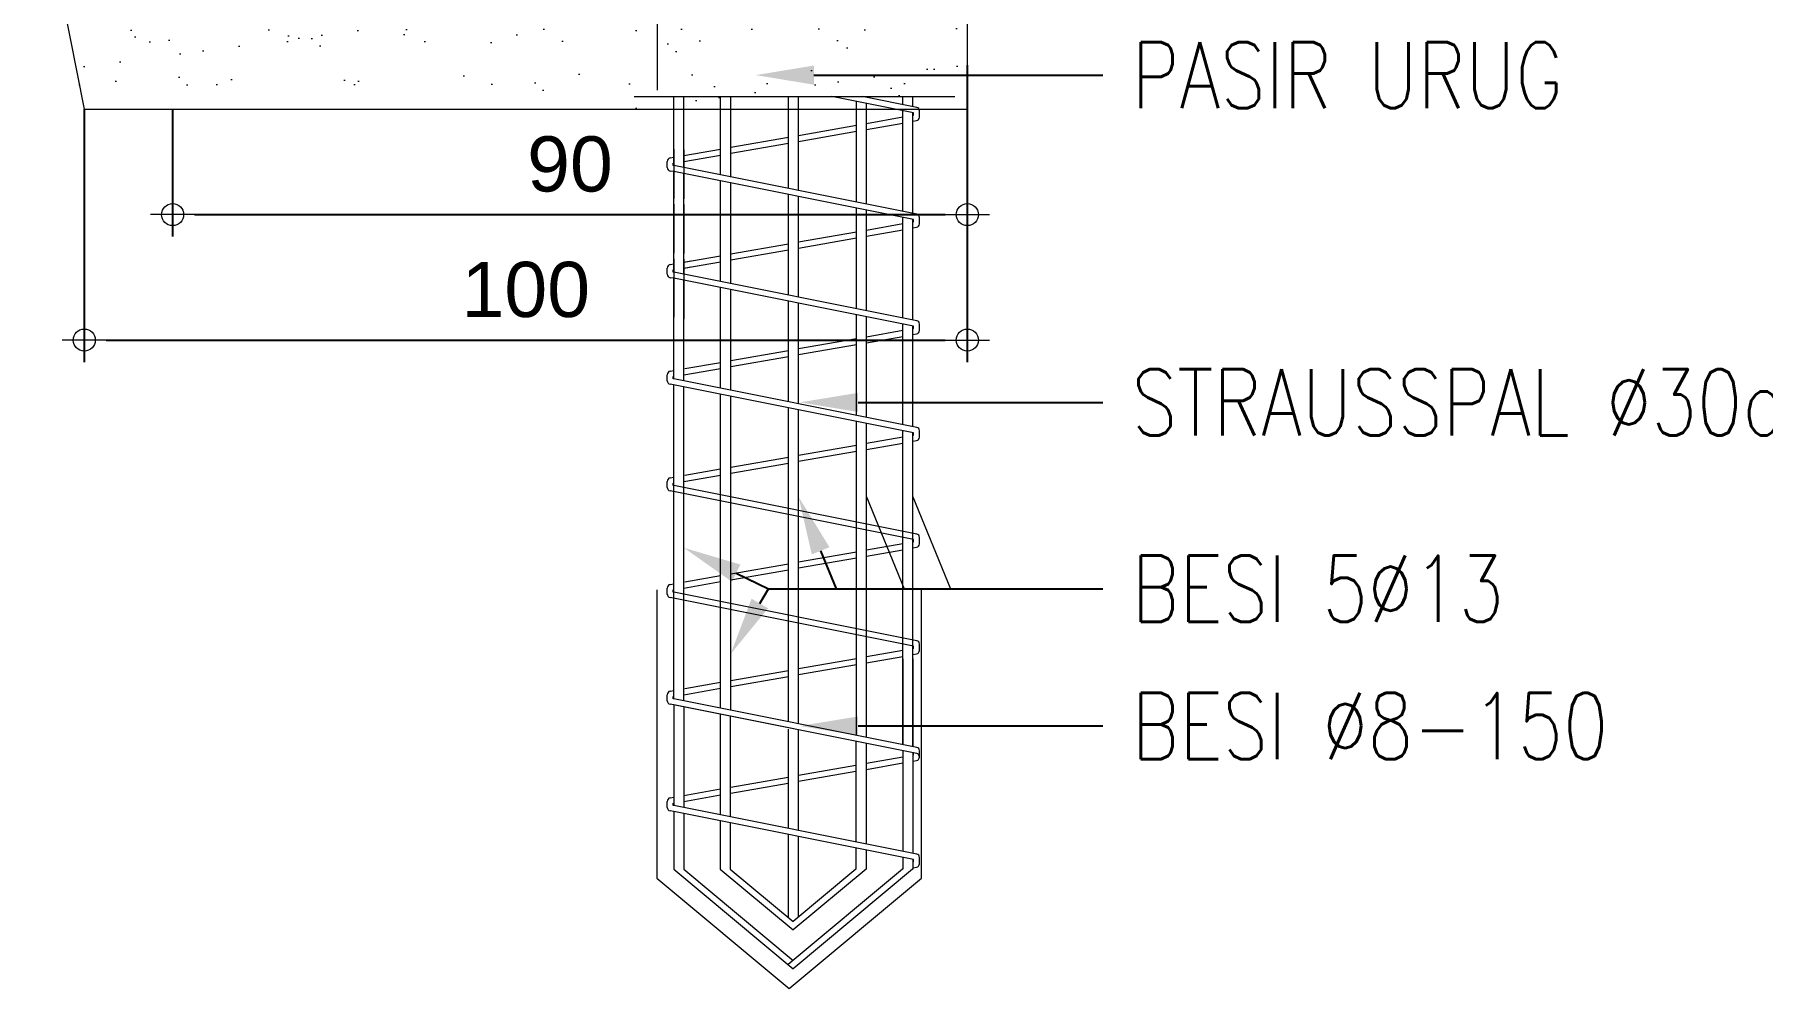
# Model space of a CAD drawing. Header units: millimetres. Extents: x -11 to 1625, y -267 to 195.
# Drawn here: x 832.91 to 840.74, y 32.09 to 36.41 of the extents above; entities that cross this region are included whole.
import ezdxf
from ezdxf import colors
from ezdxf.entities.mleader import LeaderData, LeaderLine
from ezdxf.math import Vec2, Vec3

# ---------------------------------------------------------------- set-up
doc = ezdxf.new("R2010")
doc.units = ezdxf.units.MM
doc.linetypes.add('DASHDOT', pattern=[1, 0.5, -0.25, 0, -0.25])
for name, color, linetype, lineweight in [('ars', 11, 'Continuous', 5), ('ARSIR BETON', 47, 'Continuous', 5), ('dinding', 5, 'Continuous', 15), ('TEXT KETERANGAN', 7, 'Continuous', 9), ('u', 6, 'Continuous', 20)]:
    doc.layers.add(name, color=color, linetype=linetype, lineweight=lineweight)
doc.styles.add('ATTR', font='romans.shx', dxfattribs={"width": 0.8, "height": 1.735066})
doc.styles.get("Standard").update_dxf_attribs({"font": 'ARIALUNI.TTF'})
doc.dimstyles.new('SK-25', dxfattribs={"dimtxt": 0.25, "dimasz": 0.1, "dimexe": 0.1, "dimexo": 0, "dimgap": 0.1, "dimtad": 1, "dimdec": 0, "dimlfac": 25, "dimzin": 12, "dimdsep": 46, "dimtxsty": 'Standard', "dimblk": 'BULAT', "dimcen": 0.1, "dimclrd": 256, "dimadec": 0, "dimazin": 3, "dimtfac": 1, "dimtdec": 0, "dimtofl": 0, "dimtmove": 0, "dimatfit": 3, "dimldrblk": 'BULAT', "dimfxl": 0, "dimtolj": 1, "dimtzin": 0, "dimarcsym": 0})

# ---------------------------------------------------------------- blocks, each defined once
blk = doc.blocks.new('BULAT')
for p, q in [((0, -1), (0, 1)), ((-1, 0), (1, 0))]:
    blk.add_line(p, q)
blk.add_circle((0, 0), 0.5)
blk = doc.blocks.new('*D855')
at = {"layer": 'Defpoints', "color": 0}
for p in [(837.1405, 36.2738), (833.5382, 36.0738), (837.1405, 35.5964)]:
    blk.add_point(p, dxfattribs=at)
at = {"layer": 'u', "color": 0, "lineweight": -2}
for p, q in [((837.1405, 36.2738), (837.1405, 35.4964)), ((833.5382, 36.0738), (833.5382, 35.4964))]:
    blk.add_line(p, q, dxfattribs=at)
at = {"layer": 'u', "lineweight": -2}
blk.add_line((833.6382, 35.5964), (837.0405, 35.5964), dxfattribs=at)
at = {"layer": 'u', "lineweight": -2, "xscale": 0.1, "yscale": 0.1, "zscale": 0.1, "rotation": 180}
blk.add_blockref('BULAT', (833.5382, 35.5964), dxfattribs=at)
at = {"layer": 'u', "lineweight": -2, "xscale": 0.1, "yscale": 0.1, "zscale": 0.1}
blk.add_blockref('BULAT', (837.1405, 35.5964), dxfattribs=at)
at = {"layer": 'u', "color": 0, "insert": (835.3394, 35.8241), "char_height": 0.25, "attachment_point": 5}
blk.add_mtext('\\A1;90', dxfattribs=at)
blk = doc.blocks.new('*D856')
at = {"layer": 'Defpoints', "color": 0}
for p in [(833.1379, 36.0738), (837.1405, 36.0738), (837.1405, 35.0276)]:
    blk.add_point(p, dxfattribs=at)
at = {"layer": 'u', "color": 0, "lineweight": -2}
for p, q in [((833.1379, 36.0738), (833.1379, 34.9276)), ((837.1405, 36.0738), (837.1405, 34.9276))]:
    blk.add_line(p, q, dxfattribs=at)
at = {"layer": 'u', "lineweight": -2}
blk.add_line((833.2379, 35.0276), (837.0405, 35.0276), dxfattribs=at)
at = {"layer": 'u', "lineweight": -2, "xscale": 0.1, "yscale": 0.1, "zscale": 0.1, "rotation": 180}
blk.add_blockref('BULAT', (833.1379, 35.0276), dxfattribs=at)
at = {"layer": 'u', "lineweight": -2, "xscale": 0.1, "yscale": 0.1, "zscale": 0.1}
blk.add_blockref('BULAT', (837.1405, 35.0276), dxfattribs=at)
at = {"layer": 'u', "color": 0, "insert": (835.1392, 35.2554), "char_height": 0.25, "attachment_point": 5}
blk.add_mtext('\\A1;100', dxfattribs=at)
blk = doc.blocks.new('STRAUS2')
at = {"layer": 'ars'}
for p, q in [((-0.1315, -1.8601), (-0.1315, -1.7819)), ((-0.1201, -1.8624), (-0.1201, -1.7819)), ((-0.0784, -1.8707), (-0.0784, -1.7819)), ((-0.0669, -1.873), (-0.0669, -1.7819)), ((-0.0014, -1.8861), (-0.0014, -1.7819)), ((0.01, -1.8883), (0.01, -1.7819)), ((0.1401, -1.8004), (0.0477, -1.7819)), ((0.0756, -1.9014), (0.0756, -1.7875)), ((0.1438, -1.7942), (0.082, -1.7819)), ((0.087, -1.9037), (0.087, -1.7897)), ((0.1281, -1.7911), (0.1281, -1.7819)), ((0.1281, -1.9119), (0.1281, -1.798)), ((0.1396, -1.7934), (0.1396, -1.7819)), ((0.1396, -1.9142), (0.1396, -1.8002)), ((0.1401, -1.8029), (0.1401, -1.8004)), ((0.147, -1.8052), (0.147, -1.7981)), ((0.01, -1.8258), (0.0756, -1.8143)), ((0.087, -1.8123), (0.1281, -1.805)), ((0.087, -1.8191), (0.1281, -1.8119)), ((0.1396, -1.803), (0.1401, -1.8029)), ((0.1396, -1.8099), (0.1437, -1.8091)), ((-0.0669, -1.8393), (-0.0014, -1.8278)), ((-0.0669, -1.8461), (-0.0014, -1.8346)), ((0.01, -1.8326), (0.0756, -1.8211)), ((-0.1389, -1.8623), (-0.1389, -1.8553)), ((-0.1356, -1.8514), (-0.1315, -1.8506)), ((-0.1321, -1.86), (-0.1321, -1.8574)), ((-0.1321, -1.86), (-0.1321, -1.8574)), ((-0.1321, -1.8576), (-0.1315, -1.8575)), ((-0.1315, -1.8601), (-0.1321, -1.86)), ((-0.1315, -1.8601), (-0.1321, -1.86)), ((-0.1315, -1.8416), (-0.1315, -1.8973)), ((0.1438, -1.915), (-0.1315, -1.8601)), ((-0.1201, -1.8486), (-0.0784, -1.8413)), ((-0.1201, -1.8421), (-0.1201, -1.8978)), ((-0.1201, -1.8555), (-0.0784, -1.8481)), ((-0.1315, -1.8669), (-0.1356, -1.8662)), ((0.1401, -1.9211), (-0.1315, -1.8669)), ((-0.1315, -1.9809), (-0.1315, -1.8669)), ((-0.1201, -1.9832), (-0.1201, -1.8692)), ((-0.0784, -1.9915), (-0.0784, -1.8775)), ((-0.0669, -1.9938), (-0.0669, -1.8798)), ((-0.0014, -2.0068), (-0.0014, -1.8929)), ((0.01, -2.0091), (0.01, -1.8952)), ((-0.1315, -1.9036), (-0.1315, -1.9593)), ((-0.1315, -1.9177), (-0.1315, -1.9593)), ((-0.1201, -1.9041), (-0.1201, -1.9598)), ((0.0756, -2.0222), (0.0756, -1.9083)), ((0.087, -2.0245), (0.087, -1.9105)), ((0.1281, -2.0327), (0.1281, -1.9188)), ((-0.1201, -1.92), (-0.1201, -1.9598)), ((0.01, -1.9466), (0.0756, -1.9351)), ((0.087, -1.9331), (0.1281, -1.9258)), ((0.087, -1.9399), (0.1281, -1.9327)), ((0.1396, -2.035), (0.1396, -1.921)), ((0.1396, -1.9238), (0.1401, -1.9237)), ((0.1396, -1.9307), (0.1437, -1.9299)), ((0.1401, -1.9237), (0.1401, -1.9211)), ((0.147, -1.926), (0.147, -1.9189)), ((-0.0669, -1.9601), (-0.0014, -1.9486)), ((-0.0669, -1.9669), (-0.0014, -1.9554)), ((0.01, -1.9534), (0.0756, -1.9419)), ((-0.1389, -1.9831), (-0.1389, -1.9761)), ((-0.1356, -1.9722), (-0.1315, -1.9714)), ((-0.1315, -1.9656), (-0.1315, -2.0317)), ((-0.1201, -1.9694), (-0.0784, -1.9621)), ((-0.1201, -1.9661), (-0.1201, -2.034)), ((-0.1201, -1.9694), (-0.1122, -1.968)), ((-0.1201, -1.9763), (-0.0784, -1.9689)), ((-0.1201, -1.9763), (-0.1122, -1.9749)), ((-0.1315, -1.9877), (-0.1356, -1.987)), ((-0.1321, -1.9808), (-0.1321, -1.9782)), ((-0.1321, -1.9808), (-0.1321, -1.9782)), ((-0.1321, -1.9784), (-0.1315, -1.9783)), ((-0.1315, -1.9809), (-0.1321, -1.9808)), ((-0.1315, -1.9809), (-0.1321, -1.9808)), ((0.1438, -2.0358), (-0.1315, -1.9809)), ((0.1401, -2.0419), (-0.1315, -1.9877)), ((-0.1315, -2.1017), (-0.1315, -1.9877)), ((-0.1201, -2.104), (-0.1201, -1.99)), ((-0.0784, -2.1123), (-0.0784, -1.9983)), ((-0.0669, -2.1146), (-0.0669, -2.0006)), ((-0.0014, -2.1276), (-0.0014, -2.0137)), ((0.01, -2.1299), (0.01, -2.016)), ((0.0756, -2.143), (0.0756, -2.0291)), ((0.087, -2.1453), (0.087, -2.0313)), ((0.01, -2.0674), (0.0756, -2.0559)), ((0.087, -2.0539), (0.1281, -2.0466)), ((0.087, -2.0607), (0.1281, -2.0535)), ((0.1281, -2.0935), (0.1281, -2.0396)), ((0.1396, -2.0935), (0.1396, -2.0418)), ((0.1396, -2.0446), (0.1401, -2.0445)), ((0.1396, -2.0515), (0.1437, -2.0507)), ((0.1401, -2.0445), (0.1401, -2.0419)), ((0.147, -2.0468), (0.147, -2.0397)), ((-0.0669, -2.0809), (-0.0014, -2.0694)), ((0.01, -2.0742), (0.0756, -2.0627)), ((-0.1356, -2.0929), (-0.1315, -2.0922)), ((-0.1315, -2.1017), (-0.1315, -2.0945)), ((-0.1201, -2.0971), (-0.0784, -2.0897)), ((-0.119, -2.09), (-0.0784, -2.0829)), ((-0.0669, -2.0877), (-0.0014, -2.0762)), ((0.1281, -2.1535), (0.1281, -2.0935)), ((0.1396, -2.1558), (0.1396, -2.0935)), ((-0.1389, -2.1038), (-0.1389, -2.0969)), ((0.1401, -2.1627), (-0.1357, -2.1077)), ((-0.1321, -2.1016), (-0.1321, -2.099)), ((-0.1321, -2.1016), (-0.1321, -2.099)), ((-0.1321, -2.0992), (-0.1315, -2.0991)), ((-0.1315, -2.1017), (-0.1321, -2.1016)), ((-0.1315, -2.1017), (-0.1321, -2.1016)), ((0.1438, -2.1566), (-0.1315, -2.1017)), ((-0.1315, -2.4641), (-0.1315, -2.1085)), ((-0.1201, -2.4663), (-0.1201, -2.1108)), ((-0.0784, -2.4747), (-0.0784, -2.1191)), ((-0.0669, -2.477), (-0.0669, -2.1214)), ((-0.0014, -2.49), (-0.0014, -2.1345)), ((0.01, -2.4923), (0.01, -2.1368)), ((0.0756, -2.5054), (0.0756, -2.1499)), ((0.087, -2.5077), (0.087, -2.1521)), ((0.087, -2.1746), (0.1281, -2.1674)), ((0.1281, -2.5159), (0.1281, -2.1604)), ((0.1396, -2.5182), (0.1396, -2.1626)), ((0.1396, -2.1654), (0.1401, -2.1653)), ((0.1396, -2.1723), (0.1437, -2.1715)), ((0.1401, -2.1653), (0.1401, -2.1627)), ((0.147, -2.1676), (0.147, -2.1605)), ((-0.0669, -2.2017), (-0.0014, -2.1902)), ((0.01, -2.1882), (0.0756, -2.1767)), ((0.01, -2.195), (0.0756, -2.1835)), ((0.087, -2.1815), (0.1281, -2.1743)), ((-0.1201, -2.2179), (-0.0784, -2.2105)), ((-0.119, -2.2108), (-0.0784, -2.2037)), ((-0.0669, -2.2085), (-0.0014, -2.197)), ((-0.1389, -2.2246), (-0.1389, -2.2177)), ((-0.1389, -2.2246), (-0.1389, -2.2177)), ((0.1401, -2.2835), (-0.1357, -2.2285)), ((-0.1356, -2.2137), (-0.1315, -2.213)), ((-0.1321, -2.2224), (-0.1321, -2.2198)), ((-0.1321, -2.2224), (-0.1321, -2.2198)), ((-0.1321, -2.22), (-0.1315, -2.2199)), ((-0.1315, -2.2225), (-0.1321, -2.2224)), ((-0.1315, -2.2225), (-0.1321, -2.2224)), ((-0.1315, -2.2225), (-0.1315, -2.2153)), ((0.1438, -2.2774), (-0.1315, -2.2225)), ((0.1281, -2.2743), (0.1281, -2.2143)), ((0.1396, -2.2766), (0.1396, -2.2143)), ((0.087, -2.2954), (0.1281, -2.2882)), ((0.1396, -2.2862), (0.1401, -2.2861)), ((0.1401, -2.2861), (0.1401, -2.2835)), ((0.147, -2.2884), (0.147, -2.2813)), ((0.01, -2.309), (0.0756, -2.2975)), ((0.01, -2.3158), (0.0756, -2.3043)), ((0.087, -2.3023), (0.1281, -2.2951)), ((0.1396, -2.2931), (0.1437, -2.2923)), ((-0.119, -2.3316), (-0.0784, -2.3245)), ((-0.0669, -2.3225), (-0.0014, -2.311)), ((-0.0669, -2.3293), (-0.0014, -2.3178)), ((-0.1389, -2.3454), (-0.1389, -2.3385)), ((-0.1389, -2.3454), (-0.1389, -2.3385)), ((0.1401, -2.4043), (-0.1357, -2.3493)), ((-0.1356, -2.3345), (-0.1315, -2.3338)), ((-0.1321, -2.3432), (-0.1321, -2.3406)), ((-0.1321, -2.3432), (-0.1321, -2.3406)), ((-0.1321, -2.3408), (-0.1315, -2.3407)), ((-0.1315, -2.3433), (-0.1321, -2.3432)), ((-0.1315, -2.3433), (-0.1321, -2.3432)), ((-0.1315, -2.3433), (-0.1315, -2.3361)), ((0.1438, -2.3982), (-0.1315, -2.3433)), ((-0.1201, -2.3387), (-0.0784, -2.3313)), ((0.1281, -2.3951), (0.1281, -2.3351)), ((0.1396, -2.3974), (0.1396, -2.3351)), ((0.1396, -2.407), (0.1401, -2.4069)), ((0.1401, -2.4069), (0.1401, -2.4043)), ((0.147, -2.4092), (0.147, -2.4021)), ((0.01, -2.4298), (0.0756, -2.4182)), ((0.01, -2.4366), (0.0756, -2.4251)), ((0.087, -2.4162), (0.1281, -2.409)), ((0.087, -2.4231), (0.1281, -2.4159)), ((0.1281, -2.4187), (0.1281, -2.5159)), ((0.1396, -2.4139), (0.1437, -2.4131)), ((0.1396, -2.4187), (0.1396, -2.5182)), ((-0.119, -2.4524), (-0.0784, -2.4453)), ((-0.0669, -2.4433), (-0.0014, -2.4318)), ((-0.0669, -2.4501), (-0.0014, -2.4386)), ((-0.1389, -2.4662), (-0.1389, -2.4593)), ((-0.1389, -2.4662), (-0.1389, -2.4593)), ((-0.1356, -2.4553), (-0.1315, -2.4546)), ((-0.1321, -2.464), (-0.1321, -2.4614)), ((-0.1321, -2.464), (-0.1321, -2.4614)), ((-0.1321, -2.4616), (-0.1315, -2.4615)), ((-0.1315, -2.4641), (-0.1321, -2.464)), ((-0.1315, -2.4641), (-0.1321, -2.464)), ((-0.1315, -2.4641), (-0.1315, -2.4569)), ((0.1438, -2.519), (-0.1315, -2.4641)), ((-0.1201, -2.4595), (-0.0784, -2.4521)), ((0.1281, -2.5159), (0.1281, -2.4559)), ((0.1396, -2.5182), (0.1396, -2.4559)), ((0.1401, -2.5251), (-0.1357, -2.4701)), ((-0.1315, -2.4709), (-0.1315, -2.5849)), ((0.1438, -2.5259), (-0.1315, -2.4709)), ((-0.1201, -2.4732), (-0.1201, -2.5871)), ((-0.0789, -2.4814), (-0.0789, -2.5953)), ((-0.0675, -2.4837), (-0.0675, -2.5976)), ((-0.002, -2.4982), (-0.002, -2.6107)), ((0.0095, -2.4987), (0.0095, -2.613)), ((0.075, -2.5121), (0.075, -2.6261)), ((0.0864, -2.5144), (0.0864, -2.6283)), ((0.1281, -2.5227), (0.1281, -2.6367)), ((0.1396, -2.525), (0.1396, -2.639)), ((0.1401, -2.5277), (0.1401, -2.5251)), ((0.147, -2.53), (0.147, -2.5229)), ((0.01, -2.5505), (0.075, -2.5391)), ((0.087, -2.537), (0.1281, -2.5298)), ((0.087, -2.5439), (0.1281, -2.5366)), ((0.1396, -2.5278), (0.1401, -2.5277)), ((0.1396, -2.5347), (0.1437, -2.5339)), ((-0.0669, -2.5641), (-0.002, -2.5526)), ((-0.0669, -2.5709), (-0.002, -2.5595)), ((0.01, -2.5574), (0.075, -2.546)), ((-0.1389, -2.587), (-0.1389, -2.5801)), ((-0.1356, -2.5761), (-0.1315, -2.5754)), ((-0.1321, -2.5848), (-0.1321, -2.5822)), ((-0.1321, -2.5848), (-0.1321, -2.5822)), ((-0.1321, -2.5824), (-0.1315, -2.5823)), ((-0.1201, -2.5734), (-0.0784, -2.5661)), ((-0.1201, -2.5802), (-0.0784, -2.5729)), ((-0.1315, -2.5917), (-0.1356, -2.591)), ((-0.1315, -2.5849), (-0.1321, -2.5848)), ((-0.1315, -2.5849), (-0.1321, -2.5848)), ((0.1438, -2.6398), (-0.1315, -2.5849)), ((0.1401, -2.6459), (-0.1315, -2.5917)), ((-0.1315, -2.5917), (-0.1315, -2.657)), ((-0.1201, -2.594), (-0.1201, -2.657)), ((-0.0789, -2.6022), (-0.0789, -2.657)), ((-0.0675, -2.6045), (-0.0675, -2.657)), ((-0.002, -2.6176), (-0.002, -2.7116)), ((0.0095, -2.6198), (0.0095, -2.7116)), ((0.075, -2.6329), (0.075, -2.657)), ((0.0864, -2.6352), (0.0864, -2.657)), ((-0.1315, -2.657), (0.0037, -2.7697)), ((-0.1201, -2.657), (0.0037, -2.7602)), ((-0.0789, -2.657), (0.0037, -2.7258)), ((-0.0675, -2.657), (0.0037, -2.7163)), ((0.1276, -2.657), (-0.002, -2.7649)), ((0.139, -2.657), (0.0037, -2.7697)), ((0.0864, -2.657), (0.0037, -2.7258)), ((0.075, -2.657), (0.0037, -2.7163)), ((0.1281, -2.6435), (0.1281, -2.657)), ((0.1396, -2.6458), (0.1396, -2.657)), ((0.1396, -2.6486), (0.1401, -2.6485)), ((0.1396, -2.6554), (0.1437, -2.6547)), ((0.1401, -2.6485), (0.1401, -2.6459)), ((0.147, -2.6508), (0.147, -2.6437))]:
    blk.add_line(p, q, dxfattribs=at)
at = {"layer": 'ars', "linetype": 'DASHDOT'}
for points in [[(-0.15, -1.7748), (-0.15, 0), (0.15, 0), (0.15, -1.7748)], [(-0.1762, -1.7819), (0.1871, -1.7819)], [(-0.1506, -2.3405), (-0.1506, -2.667), (-0.0006, -2.792), (0.1494, -2.667), (0.1494, -2.3405)]]:
    blk.add_lwpolyline(points, dxfattribs=at)
at = {"layer": 'ars'}
for centre, start, end in [((0.143, -1.7981), 0, 78.7118), ((0.143, -1.8052), 279.9625, 0), ((-0.1349, -1.8553), 99.9625, 180), ((-0.1349, -1.8623), 180, 260.0375), ((0.143, -1.9189), 0, 78.7118), ((0.143, -1.926), 279.9625, 0), ((-0.1349, -1.9761), 99.9625, 180), ((-0.1349, -1.9831), 180, 260.0375), ((0.143, -2.0397), 0, 78.7118), ((0.143, -2.0468), 279.9625, 0), ((-0.1349, -2.0969), 99.9625, 180), ((-0.1349, -2.1038), 180, 258.7118), ((0.143, -2.1676), 279.9625, 0), ((0.143, -2.1605), 0, 78.7118), ((-0.1349, -2.2177), 99.9625, 180), ((-0.1349, -2.2246), 180, 258.7118), ((-0.1349, -2.2246), 180, 258.7118), ((0.143, -2.2884), 279.9625, 0), ((0.143, -2.2813), 0, 78.7118), ((-0.1349, -2.3385), 99.9625, 180), ((-0.1349, -2.3454), 180, 258.7118), ((-0.1349, -2.3454), 180, 258.7118), ((0.143, -2.4021), 0, 78.7118), ((0.143, -2.4092), 279.9625, 0), ((-0.1349, -2.4593), 99.9625, 180), ((-0.1349, -2.4662), 180, 258.7118), ((-0.1349, -2.4662), 180, 258.7118), ((0.143, -2.5229), 0, 78.7118), ((0.143, -2.53), 279.9625, 0), ((0.143, -2.5298), 0, 78.7118), ((-0.1349, -2.5801), 99.9625, 180), ((-0.1349, -2.587), 180, 260.0375), ((0.143, -2.6437), 0, 78.7118), ((0.143, -2.6508), 279.9625, 0)]:
    blk.add_arc(centre, 0.00399, start, end, dxfattribs=at)

msp = doc.modelspace()

# ---------------------------------------------------------------- hatches: boundary and pattern name
at = {"layer": 'ARSIR BETON'}
h = msp.add_hatch(dxfattribs=at)
h.set_pattern_fill('AR-SAND', color=256, scale=0.200151, style=0)
h.set_pattern_definition([(37.5, (810.0747, 22.34744), (-0.0126082, 0.385656), [0, -0.3042298, 0, -0.340257, 0, -0.3252457]), (7.5, (810.0747, 22.34744), (0.354223, 0.564856), [0, -0.164124, 0, -0.274207, 0, -0.1050794]), (327.5, (809.8285, 22.34744), (0.623299, 0.0011327), [0, -0.1000756, 0, -0.360272, 0, -0.4703553]), (317.5, (809.8285, 22.34744), (0.60168, 0.175668), [0, -0.0500378, 0, -0.2361784, 0, -0.270204])])
h.paths.add_polyline_path([(833.1378925, 36.0738209), (833.0582967, 36.4741232), (837.1405381, 36.4741232), (837.1405381, 36.0738209)])

# ---------------------------------------------------------------- linework, layer by layer
at = {"layer": 'dinding'}
for p in [(837.1405381, 43.2792633), (833.1378925, 36.0738209)]:
    msp.add_line(p, (837.1405381, 36.0738209), dxfattribs=at)
msp.add_lwpolyline([(830.9253952, 38.5146909), (832.652552, 38.5146909), (833.1378925, 36.0738209)], dxfattribs=at)
at = {"layer": 'TEXT KETERANGAN'}
for points in [[(836.6836231, 34.3171299), (836.8536755, 33.9012699)], [(836.8939622, 34.3171299), (837.0640146, 33.9012699)]]:
    msp.add_lwpolyline(points, dxfattribs=at)

# ---------------------------------------------------------------- block references
at = {"xscale": 4, "yscale": 4, "zscale": 4}
msp.add_blockref('STRAUS2', (836.3357104, 43.2585264), dxfattribs=at)

# ---------------------------------------------------------------- dimensions: what is measured, and where the dimension line sits
at = {"layer": 'u'}
for base, p1, p2, picture, middle in [((837.1405381, 35.5963949), (833.5381949, 36.0738209), (837.1405381, 36.2738209), '*D855', (835.3393665, 35.8241234)), ((837.1405381, 35.0276305), (833.1378925, 36.0738209), (837.1405381, 36.0738209), '*D856', (835.1392153, 35.255359))]:
    dim = msp.add_linear_dim(base=base, p1=p1, p2=p2, dimstyle='SK-25', dxfattribs=at)
    dim.commit()
    dim.dimension.update_dxf_attribs({"geometry": picture, "text_midpoint": middle})

# ---------------------------------------------------------------- leaders
at = {"layer": 'TEXT KETERANGAN'}
ml = msp.add_multileader_mtext('Standard', dxfattribs=at)
ml.set_content('{\\C90;PASIR URUG}', color=256, style='ATTR')
ml.set_leader_properties()
ml.build(insert=Vec2(0, 0))
ml.multileader.update_dxf_attribs({"text_left_attachment_type": 2, "text_right_attachment_type": 2, "dogleg_length": 2.367, "arrow_head_size": 0.2637542})
ctx = ml.context
ctx.base_point, ctx.char_height, ctx.arrow_head_size, ctx.landing_gap_size, ctx.plane_origin = Vec3(837.7542246, 36.2281854), 0.3, 0.2637542, 0.1318771, Vec3(840.5610106, 35.324051)
ctx.left_attachment, ctx.right_attachment = 2, 2
notes = []
notes.append((ctx, [(0, (1, 1, 0), (836.7587638, 36.2281854), (1, 0), 0.9954608, [(0, [(836.1812772, 36.2281854)], 0, [])])]))
ctx.mtext.insert, ctx.mtext.flow_direction = Vec3(837.8861017, 36.3781854), 5
ml = msp.add_multileader_mtext('Standard', dxfattribs=at)
ml.set_content('{\\C90;STRAUSSPAL %%C30cm P=3m}', color=256, style='ATTR')
ml.set_leader_properties()
ml.build(insert=Vec2(0, 0))
ml.multileader.update_dxf_attribs({"text_left_attachment_type": 2, "text_right_attachment_type": 2, "dogleg_length": 2.367, "arrow_head_size": 0.2637542})
ctx = ml.context
ctx.base_point, ctx.char_height, ctx.arrow_head_size, ctx.landing_gap_size, ctx.plane_origin = Vec3(837.7542246, 34.7454982), 0.3, 0.2637542, 0.1318771, Vec3(840.7611618, 33.8413638)
ctx.left_attachment, ctx.right_attachment = 2, 2
notes.append((ctx, [(0, (1, 1, 0), (836.958915, 34.7454982), (1, 0), 0.7953097, [(0, [(836.3814284, 34.7454982)], 0, [])])]))
ctx.mtext.insert, ctx.mtext.flow_direction = Vec3(837.8861017, 34.8954982), 5
ml = msp.add_multileader_mtext('Standard', dxfattribs=at)
ml.set_content('{\\C90;BESI 5%%C13}', color=256, style='ATTR')
ml.set_leader_properties()
ml.build(insert=Vec2(0, 0))
ml.multileader.update_dxf_attribs({"text_left_attachment_type": 2, "text_right_attachment_type": 2, "dogleg_length": 2.367, "arrow_head_size": 0.2637542})
ctx = ml.context
ctx.base_point, ctx.char_height, ctx.arrow_head_size, ctx.landing_gap_size, ctx.plane_origin = Vec3(837.7542246, 33.9012699), 0.3, 0.2637542, 0.1318771, Vec3(840.7611618, 32.9971355)
ctx.left_attachment, ctx.right_attachment = 2, 2
notes.append((ctx, [(0, (1, 1, 0), (836.5458269, 33.9012699), (1, 0), 1.2083978, [(0, [(836.3757745, 34.3171299)], 0, [])])]))
ctx.mtext.insert, ctx.mtext.flow_direction = Vec3(837.8861017, 34.0512699), 5
ml = msp.add_multileader_mtext('Standard', dxfattribs=at)
ml.set_content('{\\C90;BESI 5%%C13}', color=256, style='ATTR')
ml.set_leader_properties()
ml.build(insert=Vec2(0, 0))
ml.multileader.update_dxf_attribs({"text_left_attachment_type": 2, "text_right_attachment_type": 2, "dogleg_length": 2.367, "arrow_head_size": 0.2637542})
ctx = ml.context
ctx.base_point, ctx.char_height, ctx.arrow_head_size, ctx.landing_gap_size, ctx.plane_origin = Vec3(837.7542246, 33.9012699), 0.3, 0.2637542, 0.1318771, Vec3(840.7611618, 32.9971355)
ctx.left_attachment, ctx.right_attachment = 2, 2
notes.append((ctx, [(0, (1, 1, 0), (836.2386566, 33.9012699), (1, 0), 1.515568, [(0, [(835.8553316, 34.0868985)], 0, [])])]))
ctx.mtext.insert, ctx.mtext.flow_direction = Vec3(837.8861017, 34.0512699), 5
ml = msp.add_multileader_mtext('Standard', dxfattribs=at)
ml.set_content('{\\C90;BESI 5%%C13}', color=256, style='ATTR')
ml.set_leader_properties()
ml.build(insert=Vec2(0, 0))
ml.multileader.update_dxf_attribs({"text_left_attachment_type": 2, "text_right_attachment_type": 2, "dogleg_length": 2.367, "arrow_head_size": 0.2637542})
ctx = ml.context
ctx.base_point, ctx.char_height, ctx.arrow_head_size, ctx.landing_gap_size, ctx.plane_origin = Vec3(837.7542246, 33.9012699), 0.3, 0.2637542, 0.1318771, Vec3(840.7611618, 32.9971355)
ctx.left_attachment, ctx.right_attachment = 2, 2
notes.append((ctx, [(0, (1, 1, 0), (836.2386566, 33.9012699), (1, 0), 1.515568, [(0, [(836.0679259, 33.6061763)], 0, [])])]))
ctx.mtext.insert, ctx.mtext.flow_direction = Vec3(837.8861017, 34.0512699), 5
ml = msp.add_multileader_mtext('Standard', dxfattribs=at)
ml.set_content('{\\C90;BESI %%C8-150}', color=256, style='ATTR')
ml.set_leader_properties()
ml.build(insert=Vec2(0, 0))
ml.multileader.update_dxf_attribs({"text_left_attachment_type": 2, "text_right_attachment_type": 2, "dogleg_length": 2.367, "arrow_head_size": 0.2637542})
ctx = ml.context
ctx.base_point, ctx.char_height, ctx.arrow_head_size, ctx.landing_gap_size, ctx.plane_origin = Vec3(837.7542246, 33.2794399), 0.3, 0.2637542, 0.1318771, Vec3(840.7611618, 32.3753056)
ctx.left_attachment, ctx.right_attachment = 2, 2
notes.append((ctx, [(0, (1, 1, 0), (836.958915, 33.2794399), (1, 0), 0.7953097, [(0, [(836.3814284, 33.2794399)], 0, [])])]))
ctx.mtext.insert, ctx.mtext.flow_direction = Vec3(837.8861017, 33.4294399), 5
for ctx, leaders in notes:
    for number, flags, end, landing, length, lines in leaders:
        leader = LeaderData()
        leader.index, (leader.has_last_leader_line, leader.has_dogleg_vector, leader.attachment_direction) = number, flags
        leader.last_leader_point, leader.dogleg_vector, leader.dogleg_length = Vec3(end), Vec3(landing), length
        for number, points, colour, breaks in lines:
            line = LeaderLine()
            line.index, line.vertices, line.color, line.breaks = number, Vec3.list(points), colors.encode_raw_color(colour), breaks
            leader.lines.append(line)
        ctx.leaders.append(leader)

doc.saveas('drawing.dxf')
